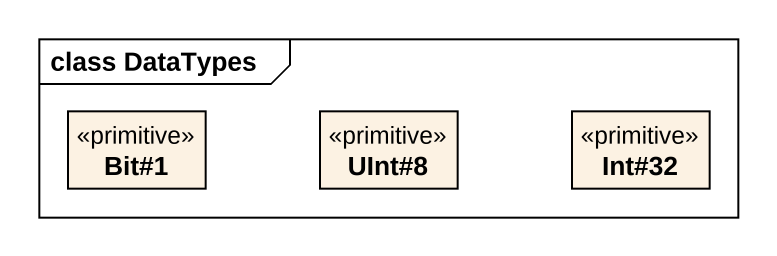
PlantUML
@startuml
mainframe class DataTypes
hide circle
hide empty members
class "Bit#1" as Bit_1 <<primitive>>
class "UInt#8" as UInt_8 <<primitive>>
class "Int#32" as Int_32 <<primitive>>
@enduml
